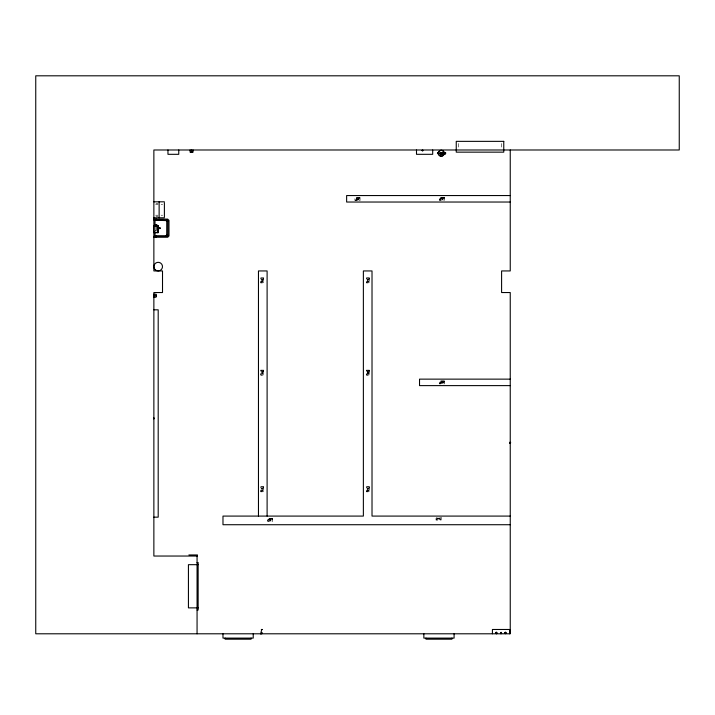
<?xml version="1.0" encoding="UTF-8"?>
<svg xmlns="http://www.w3.org/2000/svg" width="715" height="715" viewBox="0 0 715 715"><rect width="100%" height="100%" fill="white"/><g stroke="black" fill="none" stroke-linecap="round" stroke-linejoin="round"><path stroke-width="0.54" stroke-dasharray="3.58 2.68" d="M155.959 230.623L155.977 227.102M261.484 281.12C262.816 283.408 263.343 279.386 261.52 281.004M262.879 279.699C261.395 277.357 261.136 281.531 262.843 279.815M262.888 373.48C260.769 375.482 261.735 371.469 262.861 373.364M368.591 281.218C366.661 283.265 367.296 279.19 368.574 281.102M368.574 488.568C367.153 486.111 366.786 490.722 368.591 488.452M356.776 199.056L356.195 199.092M268.661 519.376C270.967 518.08 268.894 522.558 268.661 519.376L268.724 520.306M270.377 519.313C270.44 522.433 272.442 518.357 270.476 519.251M441.539 382.874C441.656 379.638 439.162 384.035 441.593 382.802M443.184 382.874C443.121 379.745 441.119 383.83 443.086 382.936M438.277 519.081C438.393 515.864 435.9 520.243 438.349 519.019M437.303 518.035L437.151 519.019M438.947 518.026C438.581 521.155 441.092 517.41 439.055 517.973M440.655 198.162C439.841 201.192 442.844 197.939 440.762 198.135M442.987 199.422C444.015 196.294 440.431 199.816 443.086 199.351M262.226 279.467L262.137 280.048M356.776 199.744C358.447 197.304 354.685 199.047 356.66 199.744M440.529 198.752L441.012 198.752M442.183 198.752L442.665 198.752M440.529 198.833L441.012 198.833M442.183 198.833L442.665 198.833M356.195 199.011L356.678 199.011M357.849 199.011L358.322 199.011M357.849 199.092L358.322 199.092M155.977 203.355L158.078 203.355M155.62 204.383L158.104 204.383M161.143 204.383L162.654 204.383M155.62 215.224L158.104 215.224M161.143 215.224L162.654 215.224M155.977 216.252L158.078 216.252M155.003 230.444L156.138 230.444M367.519 281.683L368.261 281.683L367.582 281.263M367.582 371.872L368.261 372.292L368.261 371.809L367.519 372.292M367.662 373.525L368.261 373.936L368.261 373.453L367.662 373.874M440.529 382.337L441.012 382.418M442.183 382.418L442.665 382.418M367.662 490.15L368.261 490.57L368.261 490.088L367.582 490.508M437.276 518.223L437.759 518.223L437.276 518.965M439.412 518.223L438.93 518.223L439.412 518.965L438.992 518.366M268.804 519.43L269.287 519.43L268.804 520.18M268.804 519.769L269.287 519.769M270.458 519.769L270.931 519.769M268.804 519.85L269.287 519.85M270.458 519.85L270.931 519.85M367.394 372.363C370.495 372.309 366.446 370.397 367.331 372.265M261.681 490.651C264.8 490.624 260.707 488.631 261.619 490.553M368.457 279.118C365.329 278.752 369.074 281.263 368.502 279.225M262.754 371.38C259.59 371.344 263.451 373.105 262.843 371.603M501.599 143.509L501.599 147.835M458.404 143.509L458.404 147.835M443.237 198.368L443.237 199.217M443.237 381.953L443.237 382.802M441.128 517.097L441.128 520.082L436.007 520.082L436.007 517.097M440.824 517.401L440.824 519.787L436.311 519.787L436.311 517.401M262.557 373.945L262.557 373.462L261.806 373.945M262.557 490.579L262.557 490.097L261.806 490.579M262.226 281.218L262.226 281.701M262.137 371.818L262.137 372.292M262.137 373.462L262.137 373.945M262.137 488.443L262.226 488.926M262.226 490.097L262.226 490.579M156.138 226.816L156.138 231.204M261.484 488.345C262.494 490.83 263.737 486.423 261.484 488.345M367.188 373.355C368.082 375.831 369.601 371.434 367.188 373.355M367.188 489.99C368.082 492.465 369.601 488.068 367.188 489.99M357.768 198.555C357.545 201.71 360.244 197.599 357.768 198.555M444.381 197.295L439.26 197.295L439.26 200.28L444.381 200.28L444.381 197.295M360.047 197.554L354.926 197.554L354.926 200.549L360.047 200.549L360.047 197.554M444.078 197.599L439.564 197.599L439.564 199.986L444.078 199.986L444.078 197.599M359.743 197.858L355.23 197.858L355.23 200.245L359.743 200.245L359.743 197.858M441.012 198.421L440.529 199.163L441.012 198.421M442.665 198.421L442.183 199.163L442.665 198.421M356.678 198.681L356.195 199.422L356.678 198.681M358.322 198.681L357.849 199.422L358.322 198.681M263.674 277.849L260.68 277.849L260.68 282.97L263.674 282.97L263.674 277.849M369.378 277.831L366.393 277.831L366.393 282.952L369.378 282.952L369.378 277.831M263.37 278.153L260.984 278.153L260.984 282.666L263.37 282.666L263.37 278.153M369.083 278.135L366.697 278.135L366.697 282.648L369.083 282.648L369.083 278.135M262.557 279.565L261.806 280.048L262.557 279.565M368.261 279.547L367.519 280.03L368.261 279.547M262.557 281.218L261.806 281.701L262.557 281.218M263.674 370.093L260.68 370.093L260.68 375.214L263.674 375.214L263.674 370.093M369.378 370.093L366.393 370.093L366.393 375.205L369.378 375.205L369.378 370.093M263.37 370.397L260.984 370.397L260.984 374.91L263.37 374.91L263.37 370.397M369.083 370.388L366.697 370.388L366.697 374.901L369.083 374.901L369.083 370.388M262.557 371.818L261.806 372.292L262.557 371.818M444.381 380.881L439.26 380.881L439.26 383.875L444.381 383.875L444.381 380.881M444.078 381.184L439.564 381.184L439.564 383.571L444.078 383.571L444.078 381.184M441.012 382.007L440.529 382.748L441.012 382.007M442.665 382.007L442.183 382.748L442.665 382.007M263.674 486.727L260.68 486.727L260.68 491.84L263.674 491.84L263.674 486.727M369.378 486.718L366.393 486.718L366.393 491.84L369.378 491.84L369.378 486.718M263.37 487.031L260.984 487.031L260.984 491.545L263.37 491.545L263.37 487.031M369.083 487.022L366.697 487.022L366.697 491.536L369.083 491.536L369.083 487.022M262.557 488.443L261.806 488.926L262.557 488.443M368.261 488.443L367.519 488.917L368.261 488.443M272.656 518.312L267.535 518.312L267.535 521.298L272.656 521.298L272.656 518.312M437.759 518.554L437.276 518.554L437.759 518.634M439.412 518.554L438.93 518.554L439.412 518.634M272.352 518.616L267.839 518.616L267.839 520.994L272.352 520.994L272.352 518.616M270.931 519.43L270.458 520.18L270.931 519.43M367.93 280.03L367.93 279.547L367.85 280.03M367.93 281.683L367.93 281.201L367.85 281.683M367.93 372.292L367.93 371.809L367.85 372.292M367.93 373.936L367.93 373.453L367.85 373.936M367.93 488.917L367.93 488.443L367.85 488.917M367.93 490.57L367.93 490.088L367.85 490.57"/><path stroke-width="1.07" d="M158.087 227.147L158.06 231.258M157.899 232.724L157.944 225.681M154.976 236.138L167.239 236.138L167.882 235.494L166.72 235.208L166.747 221.15L166.193 220.595L154.976 220.22L167.239 220.238L167.882 220.864L166.72 221.15M495.826 633.392C497.631 634.116 496.192 630.898 495.826 632.981C496.398 634.911 497.622 631.336 495.826 632.453C497.014 636.153 495.37 630.398 496.764 633.392M500.545 633.32C503.503 632.766 498.73 632.167 501.447 633.445C501.573 630.38 499.571 634.75 501.581 633.392M504.862 633.133C506.292 634.241 505.943 631.095 504.862 632.578C504.298 633.669 506.292 633.848 505.854 632.838C503.977 634.84 506.962 631.381 504.862 633.392M438.545 152.518L437.383 153.162L438.179 153.43M501.581 633.32C499.061 633.079 502.734 632.668 500.92 633.007C500.697 634.384 502.082 631.533 500.545 633.392M438.206 153.162L437.812 153.064M437.812 153.43L438.411 152.492A2.976 2.976 0 0 1 442.987 150.811A2.976 2.976 0 0 1 442.987 155.682A2.976 2.976 0 0 1 438.411 154.011L437.669 153.484L438.545 153.984M496.818 633.32C494.843 632.239 497.738 632.972 495.772 633.392M505.907 633.329C504.862 632.319 505.282 633.088 505.523 633.275C504.665 634.107 506.792 631.792 504.862 632.882C506.676 632.123 504.325 633.615 505.657 632.364C504.066 632.712 505.487 633.383 505.854 633.392M156.245 225.529L156.782 225.529M157.649 228.934L158.408 228.174L157.649 227.424M159.15 228.174L159.928 228.174M441.066 153.028L441.459 153.439M496.764 633.088C495.656 631.068 496.147 634.643 496.675 632.632C494.396 632.855 498.185 633.374 495.826 633.133M156.379 225.761L156.648 225.297M158.024 228.836L158.024 227.522M159.347 228.514L159.731 227.844M501.581 633.133L500.545 633.133M505.907 633.133L504.862 633.329M166.193 235.762L166.747 235.208M441.548 153.707L441.423 152.742L440.78 153.385M437.607 153.046L438.072 153.144M156.281 225.663L156.746 225.395M158.301 228.559L157.649 228.174L158.301 227.799M159.204 228.371L159.874 227.987M166.193 220.613L167.239 220.22M261.86 633.794C263.451 629.325 258.633 639.478 261.86 629.477M496.299 633.258C496.416 632.811 496.058 632.48 496.299 633.758M501.063 633.258C500.866 631.372 501.34 634.518 500.92 632.409C501.421 634.33 500.741 630.979 501.063 633.758M440.476 152.831L445.159 152.831M440.556 152.894L445.606 152.894M440.556 153.537L445.606 153.6M440.61 154.047L441.959 154.047M440.61 154.145L441.959 154.145M510.242 195.553L346.632 195.553L346.632 202.032L510.242 202.032M153.868 201.818L164.396 201.818M153.868 217.798L164.396 217.798M153.868 219.103L167.703 219.103L168.99 220.39L168.99 235.959L167.703 237.246L153.868 237.246M153.868 219.988L155.003 219.988M155.003 225.154L156.898 225.154M155.003 225.913L156.138 225.913L156.138 225.154M157.649 228.174L158.408 228.174M158.024 228.559L159.919 228.559L159.919 227.799L157.935 227.754M155.003 236.111L167.239 236.138M153.868 236.361L155.003 236.361M153.868 294.231L156.031 294.231L156.031 297.226L153.868 297.226M153.868 309.818L158.194 309.818L158.194 517.159L153.868 517.159M510.242 379.138L419.526 379.138L419.526 385.617L510.242 385.617M154.118 418.168L153.519 418.034L153.519 418.659L154.163 418.767M153.519 418.239L154.163 418.302M153.519 418.454L154.163 418.391M153.519 418.579L154.118 418.516M510.59 442.594L510.001 442.514L510.001 443.13L510.59 442.514M509.947 442.746L510.59 442.71M509.947 442.925L510.59 442.934M510.242 516.087L372.015 516.087L372.015 270.94L363.372 270.94L363.372 516.087L222.982 516.087L222.982 524.721L510.242 524.721M188.876 554.956L197.501 554.956M197.501 556.038L153.868 556.038L153.868 292.542L162.511 292.542L162.511 270.94L153.868 270.94L153.868 149.989L679.25 149.989L679.25 75.808L35.75 75.808L35.75 633.794L510.242 633.794L510.242 292.542L501.599 292.542L501.599 270.94L510.242 270.94L510.242 149.989M197.063 562.517L198.144 562.517L198.144 610.038L197.063 610.038M198.144 564.68L188.429 564.68L188.429 607.875L198.144 607.875M261.324 629.477L262.405 629.477M153.895 225.994L158.078 226.02M153.85 232.357L158.042 232.384M156.281 225.395L156.746 225.663M159.204 227.987L159.874 228.371M159.347 227.844L159.731 228.514M156.379 225.297L156.648 225.761M439.582 153.251L439.519 153.251M509.974 442.129L509.974 443.515M509.706 633.794L509.706 629.477L492.421 629.477L492.421 633.794M505.38 633.275L505.38 633.758M454.088 633.794L454.088 638.111L423.852 638.111L423.852 633.794M451.925 638.111L451.925 639.192L426.006 639.192L426.006 638.111M445.266 152.715L445.266 153.779M445.043 152.831L445.159 153.671L440.476 153.671L440.485 152.715M445.007 152.965L445.007 153.537M441.843 152.965L441.843 153.6M440.646 152.715L440.646 153.779M439.868 152.992L439.868 153.511M432.691 149.989L432.691 154.315L416.496 154.315L416.496 149.989M267.106 516.087L267.106 270.94L258.464 270.94L258.464 516.087M253.226 633.794L253.226 638.111L222.982 638.111L222.982 633.794M251.063 638.111L251.063 639.192L225.145 639.192L225.145 638.111M197.063 556.038L197.063 633.794M193.068 149.989L193.068 152.152L190.083 152.152L190.083 149.989M191.808 151.803L191.888 152.393M191.691 151.803L191.683 152.447M191.54 152.17L191.468 151.803M191.271 151.803L191.271 152.393M178.759 149.989L178.759 154.315L167.962 154.315L167.962 149.989M167.855 220.864L167.855 235.494M164.396 202.747L164.396 216.868M159.543 227.79L159.543 228.568M159.132 201.818L159.132 217.798M156.657 226.378L156.657 224.68L156.371 226.378M156.514 225.261L156.514 225.797M156.29 219.103L156.29 220.238M156.29 236.111L156.29 237.246M156.299 295.027L156.299 296.421M155.003 219.103L155.003 226.539M155.003 231.883L155.003 237.246M153.895 225.654L153.85 232.697L158.042 232.724L158.087 225.681L153.895 225.654M153.886 295.59C154.547 297.655 155.495 294.133 153.886 295.59M191.057 150.391C191.718 152.456 192.657 148.934 191.057 150.391M422.056 150.391C422.717 152.456 423.664 148.934 422.056 150.391M261.726 632.73L261.726 632.73M503.762 141.356L456.25 141.356L456.25 152.152L503.762 152.152L503.762 141.356M192.272 152.42L190.887 152.42L192.264 152.438M445.588 152.715L440.404 152.715L440.404 153.779L445.588 153.779L445.588 152.715M157.363 225.386L155.664 225.672L157.363 225.386M155.137 269.68A4.317 4.317 0 0 0 162.359 267.741A4.317 4.317 0 0 0 157.068 262.45A4.317 4.317 0 0 0 155.137 269.68M439.868 155.7A2.833 2.833 0 0 0 444.122 153.251A2.833 2.833 0 0 0 439.868 150.793A2.833 2.833 0 0 0 439.868 155.7"/></g></svg>
